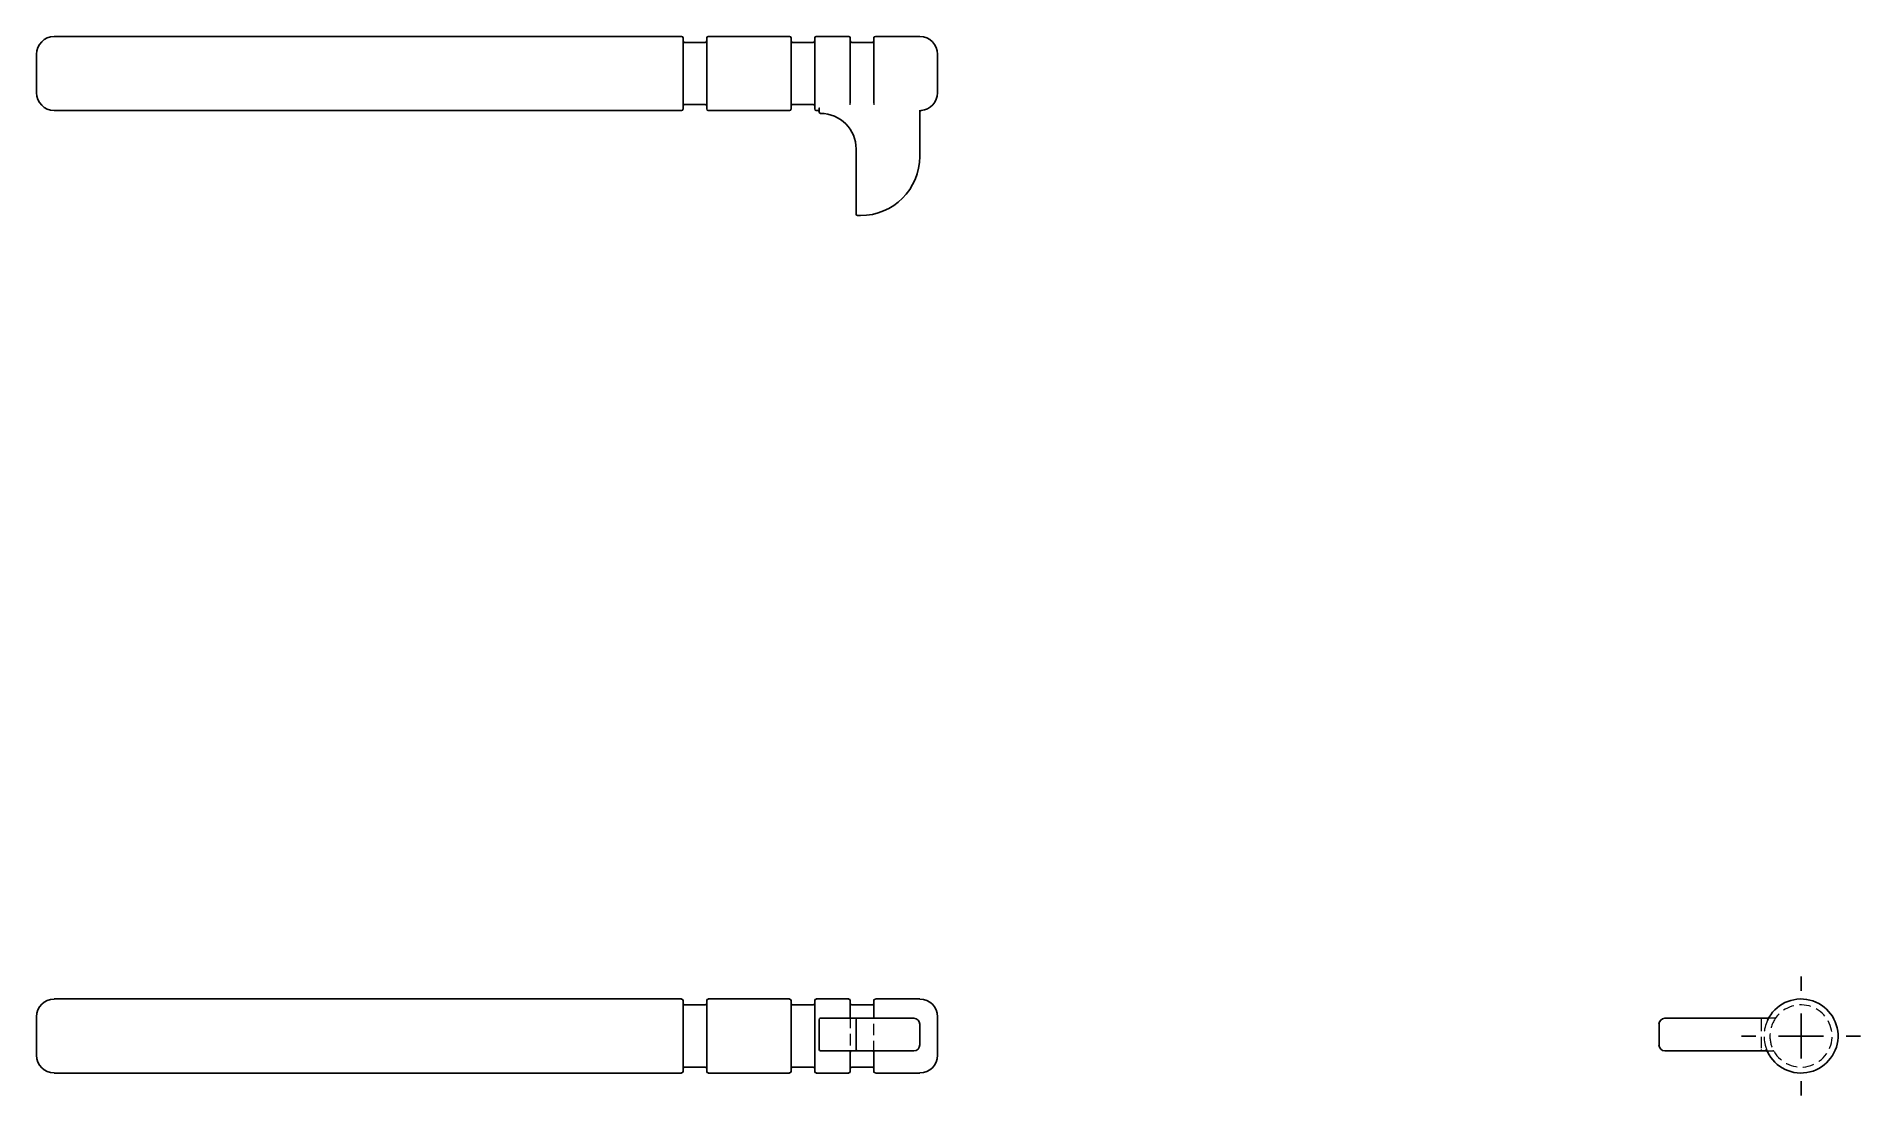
# Model space of a CAD drawing. Header units: millimetres. Extents: x 33 to 235, y 50 to 168.
import ezdxf

# ---------------------------------------------------------------- set-up
doc = ezdxf.new("R2010")
doc.units = ezdxf.units.MM
doc.linetypes.add('HIDDEN', pattern=[1.905, 1.27, -0.635])
doc.layers.add('10', color=7, linetype='Continuous')

# ---------------------------------------------------------------- blocks, each defined once
blk = doc.blocks.new('SW_CENTERMARKSYMBOL_0')
at = {"layer": '10', "color": 0}
for p, q in [((0, 5), (0, 6.61)), ((0, 0), (0, 2.5)), ((-5, 0), (-6.61, 0)), ((0, 0), (-2.5, 0)), ((0, 0), (0, -2.5)), ((0, 0), (2.5, 0)), ((5, 0), (6.61, 0)), ((0, -5), (0, -6.61))]:
    blk.add_line(p, q, dxfattribs=at)

msp = doc.modelspace()

# ---------------------------------------------------------------- linework, layer by layer
at = {"color": 7, "linetype": 'Continuous', "lineweight": 25}
for p, q in [((104.59, 167.93), (34.97, 167.93)), ((104.76, 159.89), (104.76, 167.77)), ((107.22, 167.28), (104.92, 167.28)), ((107.38, 167.77), (107.38, 159.89)), ((116.58, 167.93), (107.55, 167.93)), ((116.74, 159.89), (116.74, 167.77)), ((119.21, 167.28), (116.91, 167.28)), ((119.37, 167.77), (119.37, 159.89)), ((123.15, 167.93), (119.54, 167.93)), ((123.31, 160.52), (123.31, 167.77)), ((125.78, 167.28), (123.48, 167.28)), ((125.94, 167.77), (125.94, 160.52)), ((131.03, 167.93), (126.1, 167.93)), ((33, 165.96), (33, 161.69)), ((133, 161.69), (133, 165.96)), ((104.92, 160.38), (107.22, 160.38)), ((116.91, 160.38), (119.21, 160.38)), ((119.86, 159.96), (119.86, 159.56)), ((34.97, 159.72), (104.59, 159.72)), ((107.55, 159.72), (116.58, 159.72)), ((119.54, 159.72), (119.7, 159.72)), ((131.03, 154.63), (131.03, 159.77)), ((123.97, 155.45), (123.97, 148.72)), ((123.97, 148.72), (123.97, 148.23)), ((124.13, 148.07), (124.46, 148.07)), ((104.59, 61.11), (34.97, 61.11)), ((104.76, 53.06), (104.76, 60.94)), ((107.38, 60.94), (107.38, 53.06)), ((116.58, 61.11), (107.55, 61.11)), ((116.74, 53.06), (116.74, 60.94)), ((119.37, 60.94), (119.37, 53.06)), ((123.15, 61.11), (119.54, 61.11)), ((123.31, 59.13), (123.31, 60.94)), ((125.94, 60.94), (125.94, 59.13)), ((131.03, 61.11), (126.1, 61.11)), ((33, 59.13), (33, 57)), ((107.22, 60.45), (104.92, 60.45)), ((119.21, 60.45), (116.91, 60.45)), ((119.86, 58.81), (119.86, 57)), ((124.13, 58.97), (120.03, 58.97)), ((125.78, 60.45), (123.48, 60.45)), ((123.97, 58.81), (123.97, 58.31)), ((124.46, 58.97), (124.13, 58.97)), ((130.37, 58.97), (124.46, 58.97)), ((133, 57), (133, 59.13)), ((219.63, 58.97), (213.72, 58.97)), ((225.13, 58.97), (219.63, 58.97)), ((33, 57), (33, 54.87)), ((119.86, 57), (119.86, 55.52)), ((123.97, 58.31), (123.97, 56.01)), ((131.03, 56.01), (131.03, 58.31)), ((133, 54.87), (133, 57)), ((213.07, 58.31), (213.07, 56.01)), ((120.03, 55.36), (124.13, 55.36)), ((123.31, 53.06), (123.31, 55.19)), ((123.97, 56.01), (123.97, 55.52)), ((124.13, 55.36), (124.46, 55.36)), ((124.46, 55.36), (130.37, 55.36)), ((125.94, 55.19), (125.94, 53.06)), ((213.72, 55.36), (219.63, 55.36)), ((219.63, 55.36), (224.96, 55.36)), ((225.08, 55.31), (225.08, 55.3)), ((34.97, 52.89), (104.59, 52.89)), ((104.92, 53.55), (107.22, 53.55)), ((107.55, 52.89), (116.58, 52.89)), ((116.91, 53.55), (119.21, 53.55)), ((119.54, 52.89), (123.15, 52.89)), ((123.48, 53.55), (125.78, 53.55)), ((126.1, 52.89), (131.03, 52.89))]:
    msp.add_line(p, q, dxfattribs=at)
at = {"color": 7, "linetype": 'HIDDEN', "lineweight": 18}
for p, q in [((119.87, 160.02), (119.88, 160.02)), ((123.31, 160.33), (123.31, 160.52)), ((125.94, 160.52), (125.94, 160.33)), ((123.31, 59.13), (123.31, 55.19)), ((125.94, 55.19), (125.94, 59.13)), ((224.4, 58.81), (224.4, 55.52)), ((225.91, 58.97), (225.13, 58.97)), ((224.96, 55.36), (225.7, 55.36))]:
    msp.add_line(p, q, dxfattribs=at)
at = {"color": 7, "linetype": 'Continuous', "lineweight": 25}
for centre, radius, start, end in [((34.97, 165.96), 1.97, 90, 180), ((104.59, 167.77), 0.164, 0, 90), ((104.92, 167.44), 0.164, 180, 270), ((107.22, 167.44), 0.164, 270, 0), ((107.55, 167.77), 0.164, 90, 180), ((116.58, 167.77), 0.164, 0, 90), ((116.91, 167.44), 0.164, 180, 270), ((119.21, 167.44), 0.164, 270, 0), ((119.54, 167.77), 0.164, 90, 180), ((123.15, 167.77), 0.164, 0, 90), ((123.48, 167.44), 0.164, 180, 270), ((125.78, 167.44), 0.164, 270, 0), ((126.1, 167.77), 0.164, 90, 180), ((131.03, 165.96), 1.97, 0, 90), ((34.97, 161.69), 1.97, 180, 270), ((104.92, 160.22), 0.164, 90, 180), ((107.22, 160.22), 0.164, 0, 90), ((116.91, 160.22), 0.164, 90, 180), ((119.21, 160.22), 0.164, 0, 90), ((131.03, 161.69), 1.97, 274.4117, 0), ((104.59, 159.89), 0.164, 270, 0), ((107.55, 159.89), 0.164, 180, 270), ((116.58, 159.89), 0.164, 270, 0), ((119.54, 159.89), 0.164, 180, 270), ((119.7, 159.56), 0.164, 0, 90), ((120.03, 159.56), 0.164, 180, 270), ((120.03, 155.45), 3.94, 0, 90), ((131.19, 159.57), 0.164, 94.4117, 180), ((124.46, 154.63), 6.57, 270, 0), ((124.13, 148.23), 0.164, 180, 270), ((34.97, 59.13), 1.97, 90, 180), ((104.59, 60.94), 0.164, 0, 90), ((107.55, 60.94), 0.164, 90, 180), ((116.58, 60.94), 0.164, 0, 90), ((119.54, 60.94), 0.164, 90, 180), ((123.15, 60.94), 0.164, 0, 90), ((126.1, 60.94), 0.164, 90, 180), ((131.03, 59.13), 1.97, 0, 90), ((228.83, 57), 4.11, 200.2522, 154.971), ((104.92, 60.61), 0.164, 180, 270), ((107.22, 60.61), 0.164, 270, 360), ((116.91, 60.61), 0.164, 180, 270), ((119.21, 60.61), 0.164, 270, 360), ((120.03, 58.81), 0.164, 90, 180), ((123.48, 60.61), 0.164, 180, 270), ((123.48, 59.13), 0.164, 210, 270), ((124.13, 58.81), 0.164, 90, 180), ((125.78, 60.61), 0.164, 270, 0), ((125.78, 59.13), 0.164, 270, 330), ((130.37, 58.31), 0.657, 0, 90), ((213.72, 58.31), 0.657, 90, 180), ((225.13, 59.13), 0.164, 270, 330), ((34.97, 54.87), 1.97, 180, 270), ((120.03, 55.52), 0.164, 180, 270), ((123.48, 55.19), 0.164, 90, 154.971), ((124.13, 55.52), 0.164, 180, 270), ((125.78, 55.19), 0.164, 25.029, 90), ((130.37, 56.01), 0.657, 270, 0), ((131.03, 54.87), 1.97, 270, 0), ((213.72, 56.01), 0.657, 180, 270), ((224.96, 55.19), 0.164, 25.029, 90), ((104.59, 53.06), 0.164, 270, 0), ((104.92, 53.39), 0.164, 90, 180), ((107.22, 53.39), 0.164, 0, 90), ((107.55, 53.06), 0.164, 180, 270), ((116.58, 53.06), 0.164, 270, 0), ((116.91, 53.39), 0.164, 90, 180), ((119.21, 53.39), 0.164, 0, 90), ((119.54, 53.06), 0.164, 180, 270), ((123.15, 53.06), 0.164, 270, 360), ((123.48, 53.39), 0.164, 90, 180), ((125.78, 53.39), 0.164, 360, 90), ((126.1, 53.06), 0.164, 180, 270)]:
    msp.add_arc(centre, radius, start, end, dxfattribs=at)
at = {"color": 7, "linetype": 'HIDDEN', "lineweight": 18}
for centre, radius, start, end in [((224.56, 58.81), 0.164, 90, 180), ((228.83, 57), 4.11, 154.971, 200.2522), ((228.83, 57), 3.45, 143.7785, 180), ((228.83, 57), 3.45, 210, 143.7785), ((225.91, 59.13), 0.164, 270, 323.7785), ((228.83, 57), 3.45, 180, 210), ((224.56, 55.52), 0.164, 180, 270), ((225.7, 55.19), 0.164, 30, 90)]:
    msp.add_arc(centre, radius, start, end, dxfattribs=at)
at = {"color": 7, "linetype": 'Continuous', "lineweight": 25}
for points, knots in [([(119.85, 160.02), (119.85, 160.02), (119.86, 160.02), (119.86, 160.02), (119.87, 160.02)], [0, 0, 0, 0, 0.764107, 1, 1, 1, 1]), ([(119.86, 159.96), (119.86, 159.98), (119.86, 160), (119.85, 160.02), (119.85, 160.02)], [0, 0, 0, 0, 0.992452, 1, 1, 1, 1])]:
    msp.add_open_spline(points, degree=3, knots=knots, dxfattribs=at)
for points in [[(119.86, 159.96), (119.86, 159.98), (119.87, 160), (119.88, 160.02)], [(123.33, 59.05), (123.32, 59.08), (123.31, 59.11), (123.31, 59.13)], [(125.94, 59.13), (125.94, 59.11), (125.93, 59.08), (125.92, 59.05)], [(123.31, 55.19), (123.31, 55.22), (123.32, 55.24), (123.33, 55.26)], [(125.92, 55.26), (125.93, 55.24), (125.94, 55.22), (125.94, 55.19)], [(225.11, 55.26), (225.13, 55.22), (225.16, 55.17), (225.18, 55.12)]]:
    msp.add_open_spline(points, degree=3, dxfattribs=at)
at = {"color": 7, "linetype": 'HIDDEN', "lineweight": 18}
msp.add_open_spline([(119.88, 159.87), (119.87, 159.86), (119.86, 159.84), (119.86, 159.82)], degree=3, dxfattribs=at)
for points, knots in [([(225.26, 59.02), (225.25, 59.01), (225.24, 58.99), (225.2, 58.97), (225.16, 58.96), (225.13, 58.96), (225.12, 58.96)], [0, 0, 0, 0, 0.250347, 0.500455, 0.750335, 1, 1, 1, 1]), ([(225.27, 59.05), (225.27, 59.05), (225.27, 59.05), (225.26, 59.04), (225.26, 59.03), (225.26, 59.02)], [0, 0, 0, 0, 0.492014, 0.982832, 1, 1, 1, 1]), ([(224.95, 55.37), (224.96, 55.37), (224.99, 55.36), (225.03, 55.35), (225.06, 55.33), (225.07, 55.32), (225.08, 55.31)], [0, 0, 0, 0, 0.269714, 0.536977, 0.807455, 1, 1, 1, 1]), ([(224.98, 55.58), (225, 55.53), (225.02, 55.47), (225.05, 55.39), (225.06, 55.36), (225.08, 55.32), (225.09, 55.31), (225.1, 55.28), (225.1, 55.27), (225.11, 55.27), (225.11, 55.26), (225.11, 55.26)], [1.2085085, 1.2085085, 1.2085085, 1.2085085, 1.3418885, 1.3418885, 1.4364204, 1.4364204, 1.5026948, 1.5026948, 1.5689692, 1.5689692, 1.6150243, 1.6150243, 1.6150243, 1.6150243])]:
    msp.add_open_spline(points, degree=3, knots=knots, dxfattribs=at)

# ---------------------------------------------------------------- block references
at = {"layer": '10'}
msp.add_blockref('SW_CENTERMARKSYMBOL_0', (228.83, 57), dxfattribs=at)

doc.saveas('drawing.dxf')
